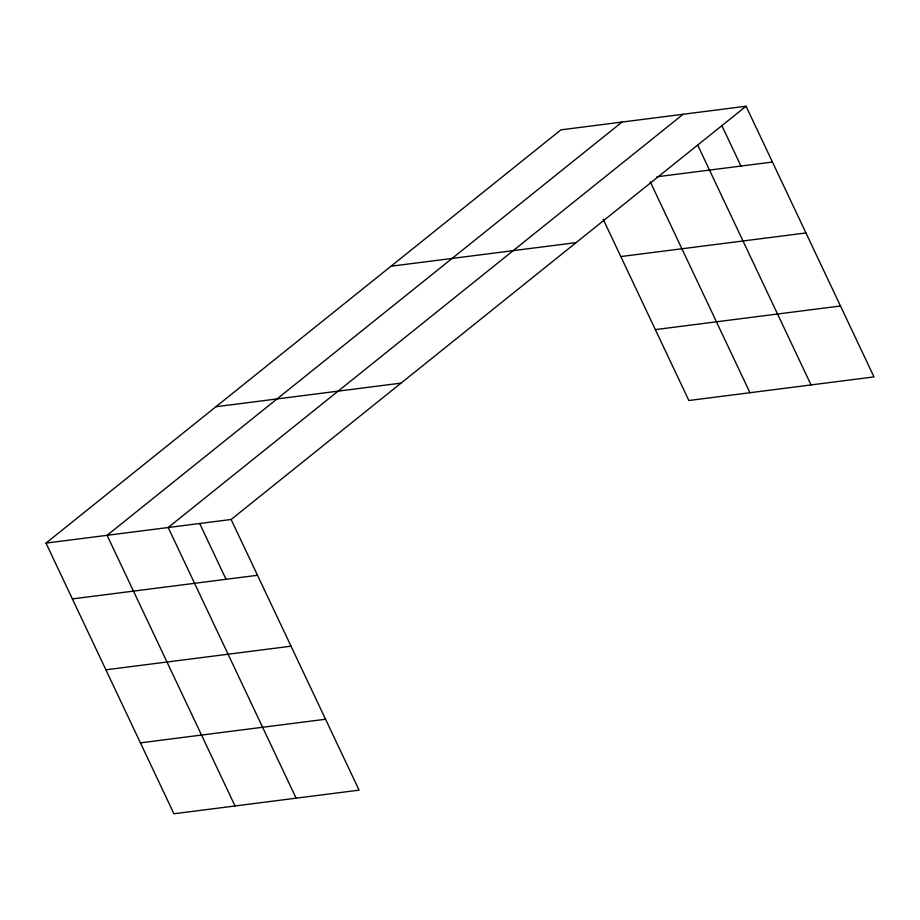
<?xml version="1.0" encoding="UTF-8"?>
<svg xmlns="http://www.w3.org/2000/svg" width="920" height="920" viewBox="0 0 920 920"><rect width="100%" height="100%" fill="white"/><g stroke="black" fill="none" stroke-linecap="round" stroke-linejoin="round"><path stroke-width="1.38" d="M46 543.099L231.138 519.49L359.076 790.142L173.938 813.763L46 543.099L560.924 129.858L746.062 106.237L874 376.901L688.861 400.51L603.14 219.178M622.023 122.061L107.099 535.313L235.037 805.966M683.111 114.275L168.188 527.516L296.125 798.169M231.138 519.49L746.062 106.237M656.926 176.778L772.443 162.046M391 266.225L576.139 242.615M620.816 256.565L805.954 232.944M655.351 329.613L840.489 305.992M215.924 406.732L401.062 383.111M72.381 598.908L257.519 575.287M105.892 669.806L291.03 646.196M140.426 742.854L325.565 719.244M721.947 125.833L740.968 166.06M697.843 145.417L811.049 384.928M650.221 181.734L749.961 392.713M199.663 523.503L226.044 579.301"/></g></svg>
